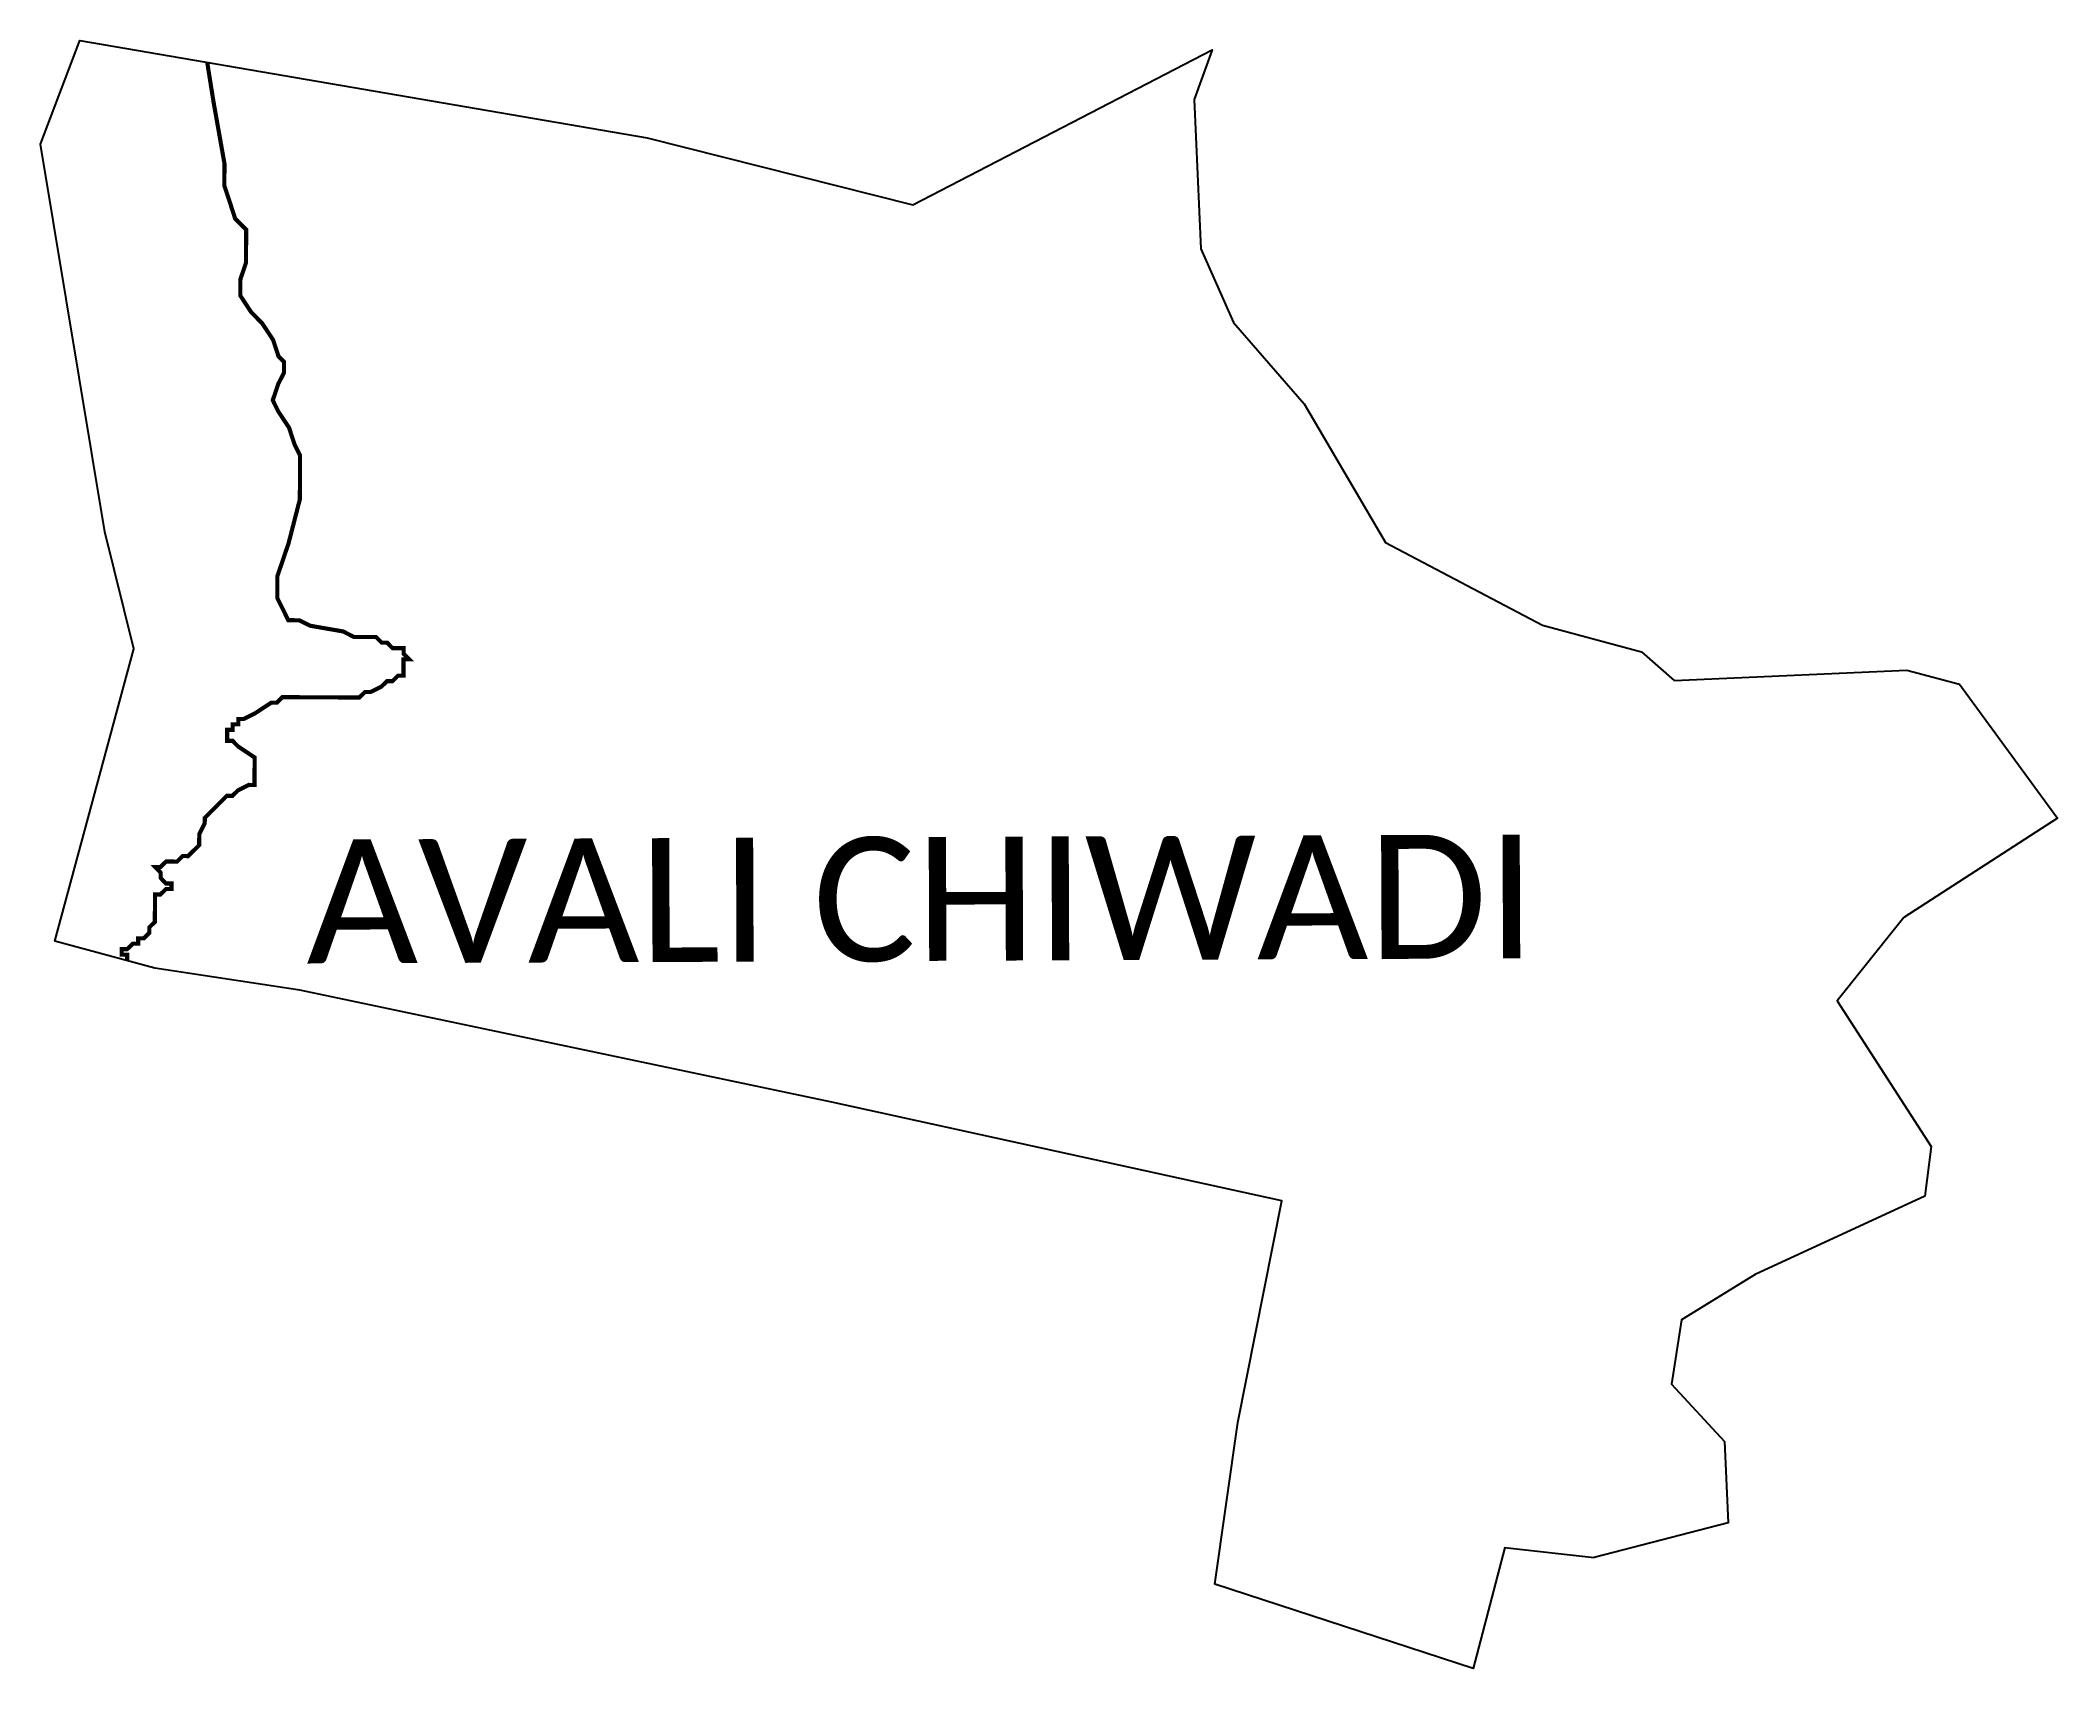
# Model space of a CAD drawing. Header units: metres. Extents: x 319330 to 320810, y 1849923 to 1851118.
import ezdxf

# ---------------------------------------------------------------- set-up
doc = ezdxf.new("R2010")
doc.units = ezdxf.units.M
for name, color, linetype in [('HAZARDS LINE', 1, 'Continuous'), ('village', 3, 'Continuous'), ('VILLAGE NAME', 250, 'Continuous')]:
    doc.layers.add(name, color=color, linetype=linetype)
doc.styles.get("Standard").update_dxf_attribs({"font": 'simplex.shx'})

msp = doc.modelspace()

# ---------------------------------------------------------------- linework, layer by layer
at = {"color": 3, "true_color": 0x00ff00, "flags": 128}
msp.add_lwpolyline([(320404.4, 1850012), (320470, 1850004.6)], dxfattribs=at)
at = {"layer": 'HAZARDS LINE', "lineweight": 18}
msp.add_lwpolyline([(319393.8, 1850442.6, 3.03, 3.03, 0), (319393.8, 1850446.9, 3.03, 3.03, 0), (319389.8, 1850447, 3.03, 3.03, 0), (319389.8, 1850451, 3.03, 3.03, 0), (319393.8, 1850451, 3.03, 3.03, 0), (319397.9, 1850455, 3.03, 3.03, 0), (319401.9, 1850455, 3.03, 3.03, 0), (319401.9, 1850459, 3.03, 3.03, 0), (319406, 1850459, 3.03, 3.03, 0), (319410, 1850463, 3.03, 3.03, 0), (319410, 1850467, 3.03, 3.03, 0), (319414.1, 1850471, 3.03, 3.03, 0), (319414.2, 1850491.2, 3.03, 3.03, 0), (319418.2, 1850491.2, 3.03, 3.03, 0), (319422.3, 1850495.2, 3.03, 3.03, 0), (319426.3, 1850495.2, 3.03, 3.03, 0), (319426.3, 1850499.2, 3.03, 3.03, 0), (319422.3, 1850499.2, 3.03, 3.03, 0), (319418.3, 1850503.3, 3.03, 3.03, 0), (319418.3, 1850507.3, 3.03, 3.03, 0), (319414.3, 1850511.4, 3.03, 3.03, 0), (319418.3, 1850511.4, 3.03, 3.03, 0), (319422.4, 1850515.4, 3.03, 3.03, 0), (319430.4, 1850515.3, 3.03, 3.03, 0), (319434.5, 1850519.4, 3.03, 3.03, 0), (319438.5, 1850519.3, 3.03, 3.03, 0), (319442.6, 1850523.4, 3.03, 3.03, 0), (319446.6, 1850527.4, 3.03, 3.03, 0), (319446.7, 1850535.4, 3.03, 3.03, 0), (319450.7, 1850543.5, 3.03, 3.03, 0), (319450.8, 1850547.5, 3.03, 3.03, 0), (319458.9, 1850555.5, 3.03, 3.03, 0), (319467, 1850563.6, 3.03, 3.03, 0), (319471, 1850563.6, 3.03, 3.03, 0), (319475.1, 1850567.6, 3.03, 3.03, 0), (319483.1, 1850571.6, 3.03, 3.03, 0), (319487.2, 1850571.5, 3.03, 3.03, 0), (319487.3, 1850591.7, 3.03, 3.03, 0), (319475.2, 1850599.8, 3.03, 3.03, 0), (319471.2, 1850603.9, 3.03, 3.03, 0), (319467.2, 1850603.9, 3.03, 3.03, 0), (319467.2, 1850612, 3.03, 3.03, 0), (319471.2, 1850612, 3.03, 3.03, 0), (319471.3, 1850616, 3.03, 3.03, 0), (319475.3, 1850616, 3.03, 3.03, 0), (319475.3, 1850620, 3.03, 3.03, 0), (319479.3, 1850620, 3.03, 3.03, 0), (319487.4, 1850624, 3.03, 3.03, 0), (319499.6, 1850632, 3.03, 3.03, 0), (319503.6, 1850632, 3.03, 3.03, 0), (319507.7, 1850636, 3.03, 3.03, 0), (319564.1, 1850635.7, 3.03, 3.03, 0), (319568.2, 1850639.7, 3.03, 3.03, 0), (319572.2, 1850639.7, 3.03, 3.03, 0), (319580.3, 1850643.7, 3.03, 3.03, 0), (319584.4, 1850647.7, 3.03, 3.03, 0), (319588.4, 1850647.7, 3.03, 3.03, 0), (319592.4, 1850651.7, 3.03, 3.03, 0), (319596.5, 1850651.7, 3.03, 3.03, 0), (319596.5, 1850663.8, 3.03, 3.03, 0), (319600.6, 1850663.8, 3.03, 3.03, 0), (319596.6, 1850667.8, 3.03, 3.03, 0), (319596.6, 1850671.9, 3.03, 3.03, 0), (319588.5, 1850671.9, 3.03, 3.03, 0), (319584.5, 1850676, 3.03, 3.03, 0), (319580.5, 1850676, 3.03, 3.03, 0), (319576.4, 1850680.1, 3.03, 3.03, 0), (319560.3, 1850680.1, 3.03, 3.03, 0), (319552.3, 1850684.2, 3.03, 3.03, 0), (319528.1, 1850688.4, 3.03, 3.03, 0), (319520, 1850692.4, 3.03, 3.03, 0), (319512, 1850692.5, 3.03, 3.03, 0), (319504, 1850708.6, 3.03, 3.03, 0), (319504, 1850724.8, 3.03, 3.03, 0), (319512.2, 1850748.9, 3.03, 3.03, 0), (319520.5, 1850781.2, 3.03, 3.03, 0), (319520.6, 1850813.5, 3.03, 3.03, 0), (319516.6, 1850821.5, 3.03, 3.03, 0), (319512.6, 1850833.7, 3.03, 3.03, 0), (319504.6, 1850845.8, 3.03, 3.03, 0), (319500.6, 1850853.9, 3.03, 3.03, 0), (319504.7, 1850866, 3.03, 3.03, 0), (319508.8, 1850874, 3.03, 3.03, 0), (319508.8, 1850882.1, 3.03, 3.03, 0), (319504.8, 1850886.2, 3.03, 3.03, 0), (319500.8, 1850898.3, 3.03, 3.03, 0), (319492.8, 1850910.4, 3.03, 3.03, 0), (319484.8, 1850918.5, 3.03, 3.03, 0), (319476.8, 1850930.7, 3.03, 3.03, 0), (319476.9, 1850942.8, 3.03, 3.03, 0), (319481, 1850954.9, 3.03, 3.03, 0), (319481.1, 1850979.1, 3.03, 3.03, 0), (319473, 1850987.2, 3.03, 3.03, 0), (319469.1, 1850999.3, 3.03, 3.03, 0), (319465.1, 1851011.4, 3.03, 3.03, 0), (319465.2, 1851027.5, 3.03, 3.03, 0), (319457.3, 1851072, 3.03, 3.03, 0), (319452.5, 1851102, 3.03, 3.03, 0)], format="xyseb", dxfattribs=at)
at = {"layer": 'village', "color": 3, "true_color": 0x00ff00}
for points in [[(320208.7, 1850103.6, 0), (320241, 1850266.4, 0), (319910.7, 1850338.7, 0), (319520.5, 1850420.9, 0), (319414.2, 1850437.1, 0), (319340.8, 1850457, 0), (319398.6, 1850671.4, 0), (319377.4, 1850757.3, 0), (319330.1, 1851041.8, 0), (319359.1, 1851118, 0), (319775.3, 1851046.4, 0), (319970.2, 1850997.3, 0), (320189.8, 1851111.1, 0), (320176.6, 1851074.6, 0), (320181.5, 1850965.1, 0), (320205.5, 1850910.9, 0), (320257.3, 1850851.3, 0), (320317, 1850749.5, 0), (320432.2, 1850688.9, 0), (320504.8, 1850669.2, 0), (320528.7, 1850648.1, 0), (320699.5, 1850655.8, 0), (320738.2, 1850645.6, 0), (320810.1, 1850547.2, 0), (320697.3, 1850474.3, 0), (320648.3, 1850413.1, 0), (320717.2, 1850306.1, 0), (320712.7, 1850269.7, 0), (320588.1, 1850212.2, 0), (320534.2, 1850179.1, 0), (320526.9, 1850131.7, 0), (320565.8, 1850089.6, 0), (320568.3, 1850030.1, 0), (320470, 1850004.6, 0)], [(320404.5, 1850012, 0), (320381.2, 1849923, 0), (320191.7, 1849984.9, 0), (320208.7, 1850103.6, 0)]]:
    msp.add_polyline3d(points, dxfattribs=at)

# ---------------------------------------------------------------- texts
at = {"layer": 'VILLAGE NAME', "insert": (319525, 1850531.4), "char_height": 90.899, "attachment_point": 1, "rotation": 0.2435}
msp.add_mtext_dynamic_manual_height_columns('{\\fCalibri|b0|i0|c0|p34;AVALI CHIWADI}', width=939.355, gutter_width=454.5, heights=[0], dxfattribs=at)

doc.saveas('drawing.dxf')
